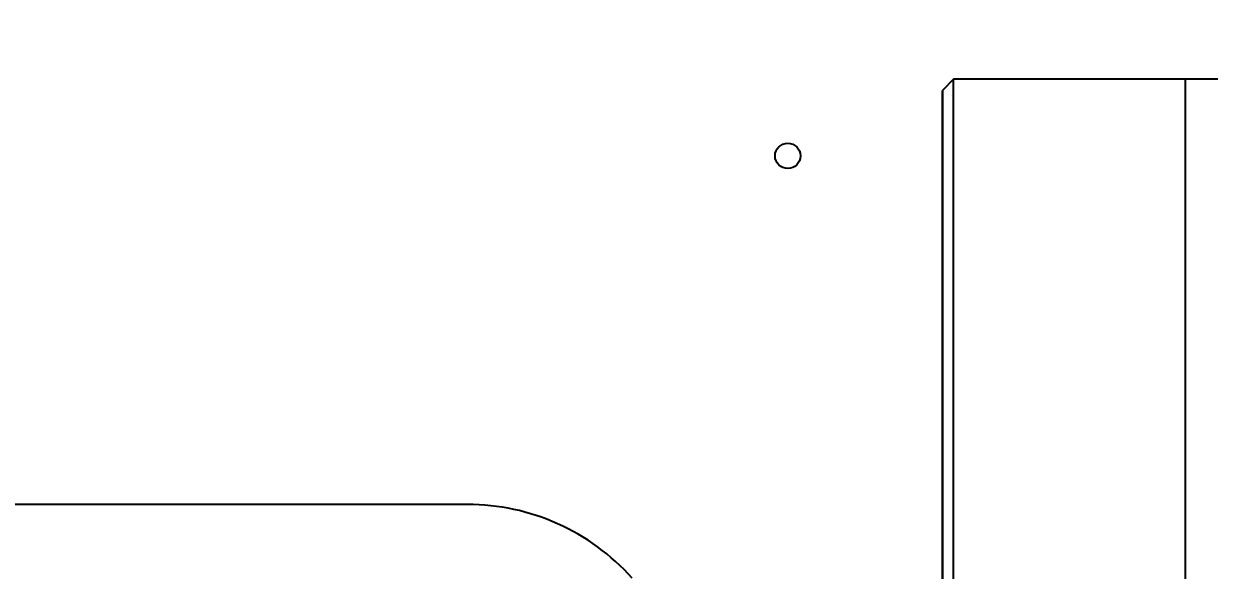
# Model space of a CAD drawing. Extents: x 4154 to 4364, y 2392 to 2546.
# Drawn here: x 4188.67 to 4197.13, y 2509.55 to 2513.45 of the extents above; entities that cross this region are included whole.
import ezdxf

# ---------------------------------------------------------------- set-up
doc = ezdxf.new("R2010")
doc.units = 0
doc.header["$LTSCALE"] = 1.5
doc.header["$MEASUREMENT"] = 0
doc.header["$PDSIZE"] = -1
doc.layers.get('0').update_dxf_attribs({"color": 2})
doc.layers.add('1', color=7, linetype='Continuous')
doc.styles.add('KWHS', font='ROMANS', dxfattribs={"bigfont": 'GHS'})
doc.styles.get("Standard").update_dxf_attribs({"font": 'romans.shx', "width": 0.9})
doc.dimstyles.get("Standard").update_dxf_attribs({"dimtxt": 0.18, "dimasz": 0.18, "dimexe": 0.18, "dimexo": 0.0625, "dimgap": 0.09, "dimtad": 0, "dimtih": 1, "dimtoh": 1, "dimdec": 4, "dimzin": 0, "dimdsep": 46, "dimtxsty": 'Standard', "dimcen": 0.09, "dimadec": 0, "dimazin": 0, "dimtfac": 1, "dimtdec": 4, "dimtofl": 0, "dimtmove": 0, "dimatfit": 0, "dimfxl": 1, "dimtolj": 1, "dimtzin": 0, "dimarcsym": 0})

# ---------------------------------------------------------------- blocks, each defined once
blk = doc.blocks.new('*D55')
at = {"layer": '1', "color": 1, "linetype": 'Continuous', "lineweight": 0}
for p, q in [((4171.6894, 2507.3688), (4171.6894, 2529.363)), ((4238.7834, 2507.3688), (4238.7834, 2529.363)), ((4173.1894, 2528.863), (4237.2834, 2528.863))]:
    blk.add_line(p, q, dxfattribs=at)
at = {"layer": '1', "color": 1, "linetype": 'Continuous'}
for points in [[(4173.1894, 2529.113), (4173.1894, 2528.613), (4171.6894, 2528.863)], [(4237.2834, 2529.113), (4237.2834, 2528.613), (4238.7834, 2528.863)]]:
    blk.add_solid(points, dxfattribs=at)
at = {"layer": 'Defpoints', "color": 0, "linetype": 'Continuous'}
for p in [(4238.7834, 2528.863), (4171.6894, 2506.8688), (4238.7834, 2506.8688)]:
    blk.add_point(p, dxfattribs=at)
at = {"layer": '1', "color": 1, "linetype": 'Continuous', "insert": (4205.2364, 2530.113), "char_height": 1.5, "attachment_point": 5, "style": 'KWHS'}
blk.add_mtext('\\A1;851', dxfattribs=at)

msp = doc.modelspace()

# ---------------------------------------------------------------- linework, layer by layer
at = {"color": 7, "linetype": 'Continuous'}
for p, q in [((4195.30243, 2513.05785), (4195.22359, 2512.97901)), ((4196.9581, 2513.05785), (4195.30243, 2513.05785)), ((4195.30243, 2513.05438), (4195.30243, 2513.05785)), ((4195.30243, 2513.02661), (4195.30243, 2513.05438)), ((4195.30243, 2512.9712), (4195.30243, 2513.02661)), ((4213.51478, 2513.05785), (4196.9581, 2513.05785)), ((4196.9581, 2513.05438), (4196.9581, 2513.05785)), ((4196.9581, 2513.05438), (4196.9581, 2513.05785)), ((4196.9581, 2513.02661), (4196.9581, 2513.05438)), ((4196.9581, 2513.02661), (4196.9581, 2513.05438)), ((4196.9581, 2512.9712), (4196.9581, 2513.02661)), ((4196.9581, 2512.9712), (4196.9581, 2513.02661)), ((4195.22359, 2512.965), (4195.22359, 2512.97901)), ((4195.22359, 2512.97901), (4195.22359, 2512.965)), ((4195.22359, 2512.92302), (4195.22359, 2512.965)), ((4195.22359, 2512.965), (4195.22359, 2512.92302)), ((4195.22359, 2512.85325), (4195.22359, 2512.92302)), ((4195.22359, 2512.92302), (4195.22359, 2512.85325)), ((4195.30243, 2512.88835), (4195.30243, 2512.9712)), ((4196.9581, 2512.88835), (4196.9581, 2512.9712)), ((4196.9581, 2512.88835), (4196.9581, 2512.9712)), ((4195.22359, 2512.75597), (4195.22359, 2512.85325)), ((4195.22359, 2512.85325), (4195.22359, 2512.75597)), ((4195.30243, 2512.77841), (4195.30243, 2512.88835)), ((4196.9581, 2512.77841), (4196.9581, 2512.88835)), ((4196.9581, 2512.77841), (4196.9581, 2512.88835)), ((4195.22359, 2512.63158), (4195.22359, 2512.75597)), ((4195.22359, 2512.75597), (4195.22359, 2512.63158)), ((4195.30243, 2512.64181), (4195.30243, 2512.77841)), ((4196.9581, 2512.64181), (4196.9581, 2512.77841)), ((4196.9581, 2512.64181), (4196.9581, 2512.77841)), ((4195.22359, 2512.4806), (4195.22359, 2512.63158)), ((4195.22359, 2512.63158), (4195.22359, 2512.4806)), ((4195.30243, 2512.47911), (4195.30243, 2512.64181)), ((4196.9581, 2512.47911), (4196.9581, 2512.64181)), ((4196.9581, 2512.47911), (4196.9581, 2512.64181)), ((4195.22359, 2512.30364), (4195.22359, 2512.4806)), ((4195.22359, 2512.4806), (4195.22359, 2512.30364)), ((4195.30243, 2512.29097), (4195.30243, 2512.47911)), ((4196.9581, 2512.29097), (4196.9581, 2512.47911)), ((4196.9581, 2512.29097), (4196.9581, 2512.47911)), ((4195.22359, 2512.10143), (4195.22359, 2512.30364)), ((4195.22359, 2512.30364), (4195.22359, 2512.10143)), ((4195.30243, 2512.07813), (4195.30243, 2512.29097)), ((4196.9581, 2512.07813), (4196.9581, 2512.29097)), ((4196.9581, 2512.07813), (4196.9581, 2512.29097)), ((4195.22359, 2511.87481), (4195.22359, 2512.10143)), ((4195.22359, 2512.10143), (4195.22359, 2511.87481)), ((4195.30243, 2511.84146), (4195.30243, 2512.07813)), ((4196.9581, 2511.84146), (4196.9581, 2512.07813)), ((4196.9581, 2511.84146), (4196.9581, 2512.07813)), ((4195.22359, 2511.97209), (4195.22359, 2511.98687)), ((4195.22359, 2511.98687), (4195.22359, 2511.97209)), ((4195.22359, 2511.92877), (4195.22359, 2511.97209)), ((4195.22359, 2511.97209), (4195.22359, 2511.92877)), ((4195.22359, 2511.85986), (4195.22359, 2511.92877)), ((4195.22359, 2511.92877), (4195.22359, 2511.85986)), ((4195.22359, 2511.62469), (4195.22359, 2511.87481)), ((4195.22359, 2511.87481), (4195.22359, 2511.62469)), ((4195.22359, 2511.77006), (4195.22359, 2511.85986)), ((4195.22359, 2511.85986), (4195.22359, 2511.77006)), ((4195.30243, 2511.58191), (4195.30243, 2511.84146)), ((4196.9581, 2511.58191), (4196.9581, 2511.84146)), ((4196.9581, 2511.58191), (4196.9581, 2511.84146)), ((4195.22359, 2511.66547), (4195.22359, 2511.77006)), ((4195.22359, 2511.77006), (4195.22359, 2511.66547)), ((4195.22359, 2511.55324), (4195.22359, 2511.66547)), ((4195.22359, 2511.66547), (4195.22359, 2511.55324)), ((4195.22359, 2511.35212), (4195.22359, 2511.62469)), ((4195.22359, 2511.62469), (4195.22359, 2511.35212)), ((4195.30243, 2511.30053), (4195.30243, 2511.58191)), ((4196.9581, 2511.30053), (4196.9581, 2511.58191)), ((4196.9581, 2511.30053), (4196.9581, 2511.58191)), ((4195.22359, 2511.44101), (4195.22359, 2511.55324)), ((4195.22359, 2511.55324), (4195.22359, 2511.44101)), ((4195.22359, 2511.33643), (4195.22359, 2511.44101)), ((4195.22359, 2511.44101), (4195.22359, 2511.33643)), ((4195.22359, 2511.05821), (4195.22359, 2511.35212)), ((4195.22359, 2511.35212), (4195.22359, 2511.05821)), ((4195.22359, 2511.24662), (4195.22359, 2511.33643)), ((4195.22359, 2511.33643), (4195.22359, 2511.24662)), ((4195.22359, 2511.17771), (4195.22359, 2511.24662)), ((4195.22359, 2511.24662), (4195.22359, 2511.17771)), ((4195.30243, 2510.99844), (4195.30243, 2511.30053)), ((4196.9581, 2510.99844), (4196.9581, 2511.30053)), ((4196.9581, 2510.99844), (4196.9581, 2511.30053)), ((4195.22359, 2511.13439), (4195.22359, 2511.17771)), ((4195.22359, 2511.17771), (4195.22359, 2511.13439)), ((4195.22359, 2511.11962), (4195.22359, 2511.13439)), ((4195.22359, 2511.13439), (4195.22359, 2511.11962)), ((4195.22359, 2510.74417), (4195.22359, 2511.05821)), ((4195.22359, 2511.05821), (4195.22359, 2510.74417)), ((4195.30243, 2510.67687), (4195.30243, 2510.99844)), ((4196.9581, 2510.67687), (4196.9581, 2510.99844)), ((4196.9581, 2510.67687), (4196.9581, 2510.99844)), ((4195.22359, 2510.79918), (4195.22359, 2510.82783)), ((4195.22359, 2510.82783), (4195.22359, 2510.82783)), ((4195.22359, 2510.82783), (4195.22359, 2510.79918)), ((4195.22359, 2510.74498), (4195.22359, 2510.79918)), ((4195.22359, 2510.79918), (4195.22359, 2510.74498)), ((4195.22359, 2510.6711), (4195.22359, 2510.74498)), ((4195.22359, 2510.74498), (4195.22359, 2510.6711)), ((4195.22359, 2510.41129), (4195.22359, 2510.74417)), ((4195.22359, 2510.74417), (4195.22359, 2510.41129)), ((4195.22359, 2510.58556), (4195.22359, 2510.6711)), ((4195.22359, 2510.6711), (4195.22359, 2510.58556)), ((4195.30243, 2510.3371), (4195.30243, 2510.67687)), ((4196.9581, 2510.3371), (4196.9581, 2510.67687)), ((4196.9581, 2510.3371), (4196.9581, 2510.67687)), ((4195.22359, 2510.49762), (4195.22359, 2510.58556)), ((4195.22359, 2510.58556), (4195.22359, 2510.49762)), ((4195.22359, 2510.41681), (4195.22359, 2510.49762)), ((4195.22359, 2510.49762), (4195.22359, 2510.41681)), ((4195.22359, 2510.35189), (4195.22359, 2510.41681)), ((4195.22359, 2510.41681), (4195.22359, 2510.35189)), ((4195.22359, 2510.06094), (4195.22359, 2510.41129)), ((4195.22359, 2510.41129), (4195.22359, 2510.06094)), ((4195.22359, 2510.30989), (4195.22359, 2510.35189)), ((4195.22359, 2510.35189), (4195.22359, 2510.30989)), ((4195.22359, 2510.29536), (4195.22359, 2510.30989)), ((4195.22359, 2510.30989), (4195.22359, 2510.29536)), ((4195.30243, 2509.98052), (4195.30243, 2510.3371)), ((4196.9581, 2509.98052), (4196.9581, 2510.3371)), ((4196.9581, 2509.98052), (4196.9581, 2510.3371)), ((4195.22359, 2509.69455), (4195.22359, 2510.06094)), ((4195.22359, 2510.06094), (4195.22359, 2509.69455)), ((4191.83341, 2510.02246), (4180.40142, 2510.02246)), ((4195.30243, 2509.60854), (4195.30243, 2509.98052)), ((4196.9581, 2509.60854), (4196.9581, 2509.98052)), ((4196.9581, 2509.60854), (4196.9581, 2509.98052)), ((4195.22359, 2509.31364), (4195.22359, 2509.69455)), ((4195.22359, 2509.69455), (4195.22359, 2509.31364)), ((4195.30243, 2509.22268), (4195.30243, 2509.60854)), ((4196.9581, 2509.22268), (4196.9581, 2509.60854)), ((4196.9581, 2509.22268), (4196.9581, 2509.60854))]:
    msp.add_line(p, q, dxfattribs=at)
msp.add_circle((4194.11981, 2512.511), 0.09067, dxfattribs=at)
msp.add_arc((4191.83341, 2508.44563), 1.57683, 41.768658, 90, dxfattribs=at)

# ---------------------------------------------------------------- dimensions: what is measured, and where the dimension line sits
at = {"layer": '1', "color": 7, "linetype": 'Continuous'}
dim = msp.add_linear_dim(base=(4238.78344, 2528.86297), p1=(4171.68945, 2506.86881), p2=(4238.78344, 2506.86881), text='851', dimstyle='Standard', override={"dimtxt": 1.5, "dimasz": 1.5, "dimexe": 0.5, "dimexo": 0.5, "dimgap": 0.5, "dimtad": 3, "dimtih": 0, "dimtoh": 0, "dimzin": 12, "dimdsep": 0, "dimtxsty": 'KWHS', "dimcen": 0, "dimdle": 10, "dimclrd": 1, "dimclre": 1, "dimclrt": 1, "dimadec": 2, "dimazin": 3, "dimtfac": 0.6, "dimtofl": 1, "dimtmove": 1, "dimatfit": 3, "dimtvp": 1, "dimlwd": 0, "dimlwe": 0}, dxfattribs=at)
dim.commit()
dim.dimension.update_dxf_attribs({"geometry": '*D55', "text_midpoint": (4205.23644, 2530.11297)})

doc.saveas('drawing.dxf')
